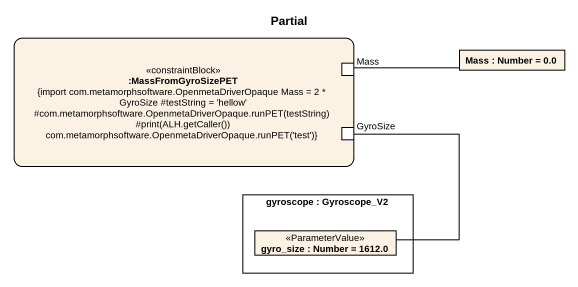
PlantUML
@startuml
title Partial
rectangle ":MassFromGyroSizePET\n{import com.metamorphsoftware.OpenmetaDriverOpaque Mass = 2 * GyroSize #testString = 'hellow' #com.metamorphsoftware.OpenmetaDriverOpaque.runPET(testString) #print(ALH.getCaller()) com.metamorphsoftware.OpenmetaDriverOpaque.runPET('test')}" as MassFromGyroSizePET <<constraintBlock>> {
  port Mass
  port GyroSize
}
rectangle "Mass : Number = 0.0" as Mass_2
rectangle "gyroscope : Gyroscope_V2" as gyroscope {
  rectangle "gyro_size : Number = 1612.0" as gyro_size <<ParameterValue>>
}
Mass -right- Mass_2
GyroSize -- gyro_size
@enduml
